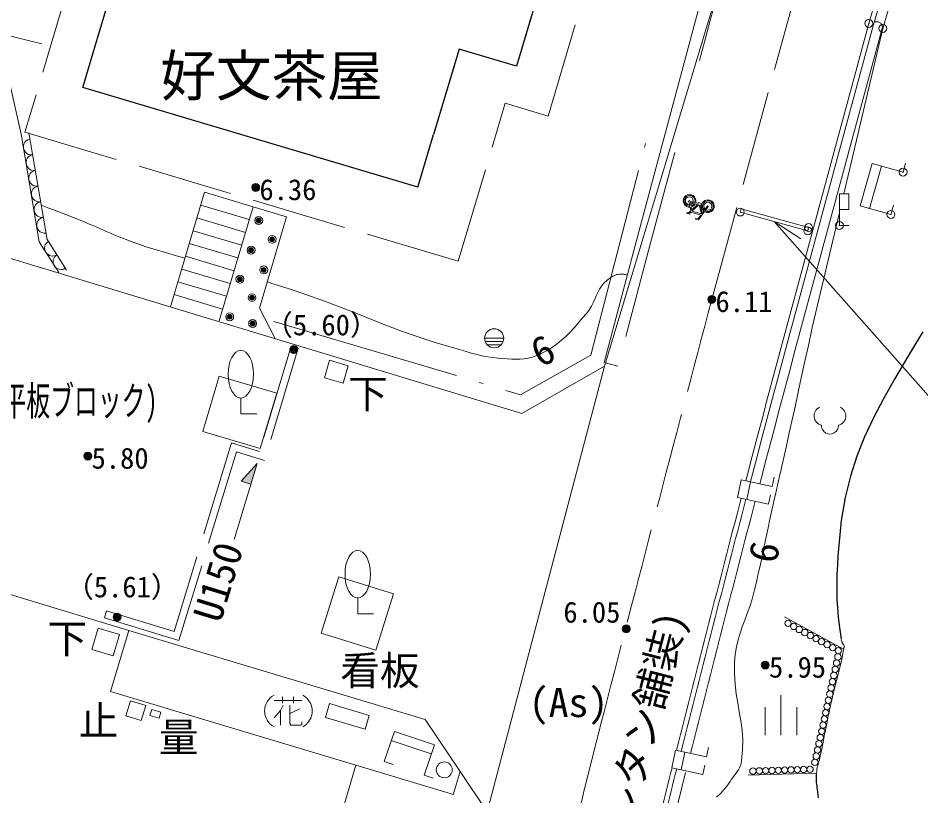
# Model space of a CAD drawing. Units: millimetres, scale not verified. Extents: x -205696 to 203092, y -138500 to 138701.
# Drawn here: x 81542 to 109962, y -9024 to 15463 of the extents above; entities that cross this region are included whole.
import ezdxf
from ezdxf.enums import TextEntityAlignment as Align

# ---------------------------------------------------------------- set-up
doc = ezdxf.new("R2010")
doc.units = ezdxf.units.MM
doc.header["$LTSCALE"] = 500
doc.header["$PDMODE"] = 32
doc.header["$PDSIZE"] = 250
for name, pattern in [('DASHED', [7.5, 6, -1.5]), ('DASHED_SPACED', [12, 6, -6]), ('LONG_DASHED_DOTTED', [15.25, 12, -1.5, 0.25, -1.5])]:
    doc.linetypes.add(name, pattern=pattern)
for name, color, linetype, lineweight in [('0-0_S-SUV', 7, 'Continuous', 13), ('0-3_S-SUV-FRAM', 7, 'Continuous', 13), ('0-A', 1, 'Continuous', 15)]:
    doc.layers.add(name, color=color, linetype=linetype, lineweight=lineweight)
doc.styles.add('ＭＳ ゴシック', font='')
doc.styles.get('ＭＳ ゴシック').set_extended_font_data('MS Gothic')

msp = doc.modelspace()

# ---------------------------------------------------------------- linework, layer by layer
at = {"layer": '0-0_S-SUV'}
for p, q in [((111671.7, 26922.4), (108321.7, 15294.4)), ((111815.8, 26880.9), (108465.8, 15252.9)), ((103333.1, 17138), (101004.3, 8457.1)), ((105768.9, 5880.5), (108321.7, 15294.4)), ((105913.7, 5841.2), (108466.5, 15255.1)), ((106203.3, 5762.7), (108756, 15176.6)), ((107534.1, 9933.4), (108762.7, 15137.4)), ((108429.2, 10885.2), (108053.3, 9554.2)), ((108717.9, 10803.7), (108342, 9472.6)), ((108425.6, 10886.2), (109398.7, 10611.4)), ((109480.2, 10900.1), (109398.7, 10611.4)), ((87412.6, 9977.5), (86338.6, 6373.6)), ((107693.7, 9433.4), (107693.7, 9933.4)), ((87292.7, 9575), (88821, 9119.6)), ((88941, 9522.1), (87870.7, 5930.6)), ((107393.7, 9433.4), (107693.7, 9433.4)), ((109015.7, 9282.4), (108053.3, 9554.2)), ((109097.2, 9571.1), (109015.7, 9282.4)), ((87172.7, 9172.5), (88701.1, 8717)), ((106540.2, 5723.4), (107393.7, 9338.7)), ((105342, 9060.8), (106175.9, 8508.9)), ((107393.7, 8933.4), (107693.7, 8933.4)), ((87052.8, 8770), (88581.1, 8314.5)), ((83032.4, 7581.4), (82449.8, 8510.4)), ((86932.8, 8367.5), (88461.2, 7912)), ((101003.8, 8455.7), (99988.8, 4619.6)), ((86812.9, 7964.9), (88341.2, 7509.5)), ((86692.9, 7562.4), (88221.3, 7107)), ((86573, 7159.9), (88101.3, 6704.5)), ((86453, 6757.4), (87981.4, 6302)), ((96227.8, 5381.5), (96827.8, 5381.5)), ((96245, 5281.5), (96810.6, 5281.5)), ((96304.2, 5181.5), (96751.4, 5181.5)), ((96497.7, 5381.5), (96827.8, 5381.5)), ((100423.9, 4504.5), (99988.8, 4619.6)), ((91934.4, 4513.7), (91770.7, 3966.5)), ((85030.6, -3817.6), (63035.3, 2878.6)), ((89063.6, 1441.5), (88347, -953.6)), ((104300.3, 926.8), (104183.3, 370.2)), ((104300.3, 926.8), (105281.9, 720.4)), ((104593.9, 865.1), (104476.9, 308.4)), ((105343.6, 1014), (105281.9, 720.4)), ((105161.9, 164.4), (104183.3, 370.2)), ((105223.6, 458), (105161.9, 164.4)), ((84327.2, -3200.4), (84260.5, -3420.5)), ((107528.9, -4403.7), (105662.9, -3386.6)), ((105662.9, -3386.6), (107528.9, -4403.7)), ((84454.5, -5732.9), (85030.6, -3817.6)), ((84536, -4614.9), (84737.6, -3944.6)), ((83865.6, -4413.3), (84536, -4614.9)), ((84454.5, -5732.9), (95244.6, -8978.2)), ((89864.2, -5901.3), (89864.2, -6102)), ((90210.8, -6103.3), (90210.8, -5901.3)), ((105555.2, -7106), (105555.3, -5856)), ((89599.8, -6016), (90470.1, -6016)), ((105055.2, -7106), (105055.2, -6231)), ((106055.3, -7106), (106055.3, -6231)), ((85748.3, -6300.6), (85692.5, -6492.6)), ((85692.5, -6492.6), (85980.6, -6576.3)), ((85748.3, -6300.6), (86036.4, -6384.2)), ((86036.4, -6384.2), (85980.6, -6576.3)), ((89803.6, -6335.4), (89803.6, -6797.8)), ((90094.8, -6423.7), (90412.8, -6279.1)), ((92598.7, -6490.7), (92468.7, -6925.9)), ((93068.7, -7940.7), (93386.9, -6992.6)), ((94645.1, -7414.9), (93386.9, -6992.6)), ((94549.7, -7699.3), (93291.4, -7277)), ((94645.1, -7414.9), (94324.7, -8369.7)), ((102233.3, -7581.3), (102116.2, -8138)), ((102233.3, -7581.3), (103214.9, -7787.7)), ((102526.8, -7643.1), (102409.8, -8199.7)), ((103276.6, -7494.1), (103214.9, -7787.7)), ((93353.1, -8036.1), (93068.7, -7940.7)), ((103094.9, -8343.7), (102116.2, -8138)), ((103156.6, -8050.1), (103094.9, -8343.7)), ((94609.1, -8465.1), (94324.7, -8369.7)), ((101742.1, -11537.4), (102554.8, -8281.5)), ((104524.9, -8371.7), (106675.9, -8302.7)), ((106675.9, -8302.7), (104524.9, -8371.7))]:
    msp.add_line(p, q, dxfattribs=at)
at = {"layer": '0-0_S-SUV', "linetype": 'DASHED_SPACED'}
for p, q in [((103767.7, 17021.4), (101438.9, 8340.5)), ((101438.9, 8340.5), (100423.9, 4504.5))]:
    msp.add_line(p, q, dxfattribs=at)
at = {"layer": '0-0_S-SUV', "linetype": 'DASHED'}
for p, q in [((103376.9, 6605.5), (106024.7, 16287.4)), ((92178, -8055.9), (90814.7, -12588.7))]:
    msp.add_line(p, q, dxfattribs=at)
at = {"layer": '0-0_S-SUV', "lineweight": 25}
msp.add_line((94127.7, 10135.1), (94621.6, 11792.5), dxfattribs=at)
at = {"layer": '0-0_S-SUV'}
for points in [[(108762.7, 15137.4), (112125.7, 26737.4), (113829.7, 32635.4), (116078.7, 39123.4)], [(108756, 15176.6), (108753.9, 15189), (108751.5, 15200.4), (108748.7, 15211.2), (108745.4, 15221.3), (108741.6, 15231.1), (108737.2, 15240.7), (108732.2, 15250.2), (108726.4, 15259.8), (108719.9, 15269.7), (108712.6, 15280.1), (108696, 15299.5), (108678, 15314.6), (108658.7, 15326.1), (108638.2, 15334.4), (108616.5, 15340.1), (108593.8, 15343.9), (108570.1, 15346.1), (108545.4, 15347.5), (108520, 15348.6), (108493.8, 15349.9)], [(99997.9, 4503.5), (97394.8, 3019.5), (65905.4, 12565.7), (64444.3, 13657.7)], [(82820.6, 7448.6), (82211.6, 8419.6), (81636.6, 11812.7)], [(107393.7, 8933.4), (107393.7, 9933.4), (107693.7, 9933.4)], [(82273.2, 9572.9), (82481.8, 9492.9), (82663, 9423.5), (82822.7, 9362.2), (82966.4, 9306.7), (83099.9, 9254.8), (83228.9, 9204), (83359.1, 9152), (83496.3, 9096.5), (83646.1, 9035.1), (83814.2, 8965.4), (83922.8, 8919.8), (84023, 8876.8), (84117.1, 8835.8), (84207.1, 8796.2), (84295, 8757.4), (84383.1, 8718.8), (84473.3, 8679.8), (84567.7, 8639.7), (84668.5, 8598), (84777.7, 8553.9), (84995, 8469), (85190.2, 8395.8), (85370.3, 8331.6), (85542.3, 8273.7), (85713.1, 8219.3), (85889.8, 8165.7), (86079.3, 8110.2), (86288.7, 8050), (86524.9, 7982.4), (86794.9, 7904.6)], [(89995.2, 9207.9), (89137.1, 6328.6), (89637.8, 5371.1)], [(97865.4, 4839.3), (98006, 4902.1), (98196.4, 5003.2), (98366.5, 5107.8), (98519.9, 5216.8), (98660.4, 5331.1), (98791.9, 5451.5), (98917.9, 5578.9), (99042.4, 5714.2), (99169, 5858.1), (99301.5, 6011.6), (99443.7, 6175.4), (99527.6, 6283.5), (99594.5, 6392.5), (99649.2, 6501.7), (99696.4, 6610.5), (99740.8, 6717.9), (99787.1, 6823.3), (99840.1, 6925.8), (99904.4, 7024.8), (99984.8, 7119.5), (100086, 7209.1), (100125.1, 7239.3), (100162.2, 7267.8), (100197.9, 7294.2), (100233.1, 7318.3), (100268.6, 7339.8), (100305.1, 7358.5), (100343.4, 7374.1), (100384.4, 7386.4), (100428.8, 7395), (100477.4, 7399.8), (100504.3, 7401), (100529.2, 7401.5), (100552.5, 7401.3), (100574.7, 7400.3), (100596.4, 7398.3), (100618.2, 7395.3), (100640.7, 7391.3), (100664.2, 7386)], [(89384.4, 7158.4), (89457.9, 7134.9), (89531.4, 7111.3), (89605.6, 7087.4), (89681.3, 7063), (89759.2, 7037.7), (89840, 7011.5), (89924.4, 6984.1), (90013.2, 6955.3), (90107, 6924.9), (90206.6, 6892.6), (90776.8, 6700.5), (91301.4, 6511), (91792, 6324.1), (92260.1, 6139.6), (92717.3, 5957.6), (93175.3, 5778), (93645.6, 5600.8), (94139.8, 5425.9), (94669.4, 5253.2), (95246.2, 5082.8), (95401.1, 5038.4), (95544.6, 4996.1), (95679.7, 4956.1), (95809.4, 4918.6), (95936.7, 4884), (96064.6, 4852.4), (96196, 4824.1), (96333.9, 4799.3), (96481.3, 4778.4), (96641.2, 4761.6), (96796.2, 4747.8), (96942, 4735.5), (97080.6, 4726.5), (97213.8, 4722.6), (97343.6, 4725.4), (97471.7, 4736.8), (97600.2, 4758.4), (97730.8, 4792), (97865.4, 4839.3)], [(100664.2, 7386), (100689.5, 7379.4), (100717, 7371.5)], [(106311, 4662.6), (106417.4, 5155.3), (106540.2, 5723.4)], [(91770.7, 3966.5), (91185.7, 4141.5), (91349.4, 4688.7), (91934.4, 4513.7)], [(104088.6, -5181.2), (104091.6, -4834.2), (104113.6, -4573), (104152.2, -4333.9), (104204.4, -4111.6), (104267.5, -3900.8), (104338.5, -3696.1), (104414.7, -3492.1), (104493.2, -3283.5), (104571.1, -3064.9), (104645.5, -2830.9), (104713.8, -2576.2), (104781.3, -2291), (104841.9, -2026.3), (104897.3, -1777), (104949, -1537.8), (104998.5, -1303.6), (105047.6, -1069.4), (105097.6, -829.8), (105150.3, -579.8), (105207.2, -314.3), (105269.8, -28), (105308.9, 148.1), (105345.5, 311.2), (105380.1, 464.6), (105413.5, 611.4), (105446.3, 755), (105479.2, 898.6), (105512.8, 1045.4), (105547.7, 1198.7), (105584.7, 1361.7), (105624.4, 1537.6), (105727.3, 1996.6), (105818.3, 2404.4), (105900.8, 2776.9), (105978.4, 3129.8), (106054.7, 3479), (106133.2, 3840.3), (106217.4, 4229.6), (106311, 4662.6)], [(95456.7, -8255.7), (96307.8, -9528.7), (99997.9, 4503.5)], [(89054.5, 3001.4), (88554.5, 3001.4), (88554.5, 3501.4)], [(92733.2, -3292.9), (92233.2, -3292.9), (92233.2, -2792.9)], [(83865.6, -4413.3), (84067.2, -3743), (84737.6, -3944.6)], [(85030.6, -3817.6), (94356.7, -6622.7), (95456.7, -8255.7), (95241.7, -8987.7)], [(107544.1, -4316.4), (107543.4, -4304.9), (107541.6, -4292.5), (107539.5, -4284.5), (107536.6, -4277.4), (107532.9, -4271.2), (107528.7, -4265.4), (107524.2, -4260.1), (107519.3, -4254.8), (107514.3, -4249.4), (107509.3, -4243.6), (107504.5, -4237.3), (107499.9, -4230.1), (107491.7, -4214.9), (107484.8, -4200.8), (107479.1, -4187.5), (107474.4, -4174.6), (107470.2, -4161.6), (107466.5, -4148.2), (107463, -4133.9), (107459.4, -4118.3), (107455.5, -4101), (107450.9, -4081.7)], [(106675.9, -8303), (106675.9, -8302.7), (106681.1, -8241.6), (106688.7, -8185.3), (106698.4, -8132.7), (106709.9, -8082.6), (106722.6, -8033.9), (106736.3, -7985.2), (106750.6, -7935.5), (106765, -7883.6), (106779.2, -7828.2), (106792.9, -7768.1), (106829.1, -7593.8), (106861.8, -7432.2), (106892, -7280), (106920.5, -7134.1), (106948.2, -6991.4), (106976, -6848.8), (107004.8, -6703), (107035.4, -6550.9), (107068.8, -6389.4), (107105.9, -6215.3), (107151.6, -6011.3), (107196.6, -5822.8), (107241, -5646), (107284.6, -5476.8), (107327.5, -5311.4), (107369.5, -5145.9), (107410.8, -4976.3), (107451.1, -4798.7), (107490.5, -4609.1), (107528.9, -4403.7), (107531.4, -4391.3), (107533.9, -4379.7), (107536.5, -4368.8), (107539, -4358.3), (107541.1, -4348.1), (107542.8, -4337.8), (107543.8, -4327.3), (107544.1, -4316.4)], [(103531.2, -9066.7), (103637.1, -8958.1), (103742.9, -8841.1), (103848.4, -8711.6), (103953.6, -8565), (104001.8, -8496.1), (104049.3, -8432.6), (104095.3, -8372.9), (104139, -8315.3), (104179.8, -8257.9), (104216.9, -8199.2), (104249.7, -8137.4), (104277.4, -8070.8), (104299.3, -7997.5), (104314.8, -7916.1), (104347.6, -7571.9), (104350.2, -7252.3), (104329.5, -6951.1), (104292, -6662.1), (104244.6, -6379), (104193.8, -6095.6), (104146.4, -5805.7), (104109.1, -5502.9), (104088.6, -5181.2)], [(89602.3, -6567.1), (89803.1, -6336.4), (89890.3, -6161.9)], [(90094.8, -6164.4), (90094.8, -6744.1), (90123.5, -6800.2), (90441.4, -6800.2), (90471.4, -6770.3), (90471.4, -6686.8)], [(92598.7, -6490.7), (91349.7, -6117.6), (91219.7, -6552.9), (92468.7, -6925.9)]]:
    msp.add_lwpolyline(points, dxfattribs=at)
at = {"layer": '0-0_S-SUV', "lineweight": 25}
for points in [[(94127.7, 10135.1), (83585.6, 13276.7), (84079.5, 14934.1)], [(110016.8, 5581.8), (109919, 5416.5), (109511.7, 4733.5), (109133.1, 4091.8), (108785.2, 3478.2), (108469.9, 2879.6), (108189.2, 2282.7), (107945, 1674.5), (107739.2, 1041.7), (107573.8, 371.2), (107450.8, -350.2), (107371.9, -1135.6), (107349.9, -1463), (107331.6, -1761.5), (107318, -2039.2), (107310.4, -2304.1), (107309.8, -2564.5), (107317.3, -2828.5), (107334, -3104), (107361.2, -3399.4), (107399.7, -3722.5), (107450.9, -4081.7)], [(106739.2, -9085.8), (106726.6, -8996.2), (106713.9, -8899.5), (106705.3, -8832.8), (106697.4, -8770.9), (106690.2, -8712.5), (106683.9, -8656.6), (106678.7, -8601.8), (106674.9, -8547), (106672.5, -8490.9), (106671.7, -8432.3), (106672.8, -8370.2), (106675.9, -8303.1)]]:
    msp.add_lwpolyline(points, dxfattribs=at)
at = {"layer": '0-0_S-SUV', "linetype": 'LONG_DASHED_DOTTED'}
msp.add_lwpolyline([(89590, 5913.5), (97358.9, 3607.2), (99572.6, 4852.9), (101347.5, 11722.2)], dxfattribs=at)
at = {"layer": '0-0_S-SUV'}
for points in [[(104276.7, 9357.4), (106399.7, 8766.4), (106427.4, 8865.9), (104304.4, 9456.9)], [(87356.7, 2446.5), (87875.7, 4194.5), (89685.7, 3657.1), (89166.7, 1909.1)], [(89063.6, 1441.5), (88565.1, 881.2), (88868.8, 790.3)], [(91642.7, -2126.6), (91085.7, -3901.6), (92800.1, -4439.6), (93357.1, -2664.6)]]:
    msp.add_lwpolyline(points, close=True, dxfattribs=at)
at = {"layer": '0-0_S-SUV', "linetype": 'DASHED'}
for points in [[(90141.5, 5139), (89141.1, 1823.8), (88263.8, 2091.6), (86452.6, -3844.9), (84327.2, -3200.4)], [(90361.7, 5072.5), (89294.7, 1536.5), (88416.7, 1804.5), (86605.6, -4131.6), (84260.5, -3420.5)]]:
    msp.add_lwpolyline(points, dxfattribs=at)
at = {"layer": '0-0_S-SUV'}
for centre, radius in [((89021.7, 10127.6), 125), ((89021.7, 10127.6), 100), ((89021.7, 10127.6), 75), ((89021.7, 10127.6), 50), ((89021.7, 10127.6), 25), ((89021.7, 10127.6), 10), ((89116.9, 9089.6), 75), ((89116.9, 9089.6), 60), ((89116.9, 9089.6), 45), ((89116.9, 9089.6), 30), ((89116.9, 9089.6), 15), ((89116.9, 9089.6), 10), ((89538.4, 8497.4), 75), ((89538.4, 8497.4), 60), ((89538.4, 8497.4), 45), ((89538.4, 8497.4), 30), ((89538.4, 8497.4), 15), ((89538.4, 8497.4), 10), ((88876, 8156.2), 75), ((88876, 8156.2), 60), ((88876, 8156.2), 45), ((88876, 8156.2), 30), ((88876, 8156.2), 15), ((88876, 8156.2), 10), ((89277.4, 7534), 75), ((89277.4, 7534), 60), ((89277.4, 7534), 45), ((89277.4, 7534), 30), ((89277.4, 7534), 15), ((89277.4, 7534), 10), ((88524.7, 7243), 75), ((88524.7, 7243), 60), ((88524.7, 7243), 45), ((88524.7, 7243), 30), ((88524.7, 7243), 15), ((88524.7, 7243), 10), ((88906.1, 6660.9), 75), ((88906.1, 6660.9), 60), ((88906.1, 6660.9), 45), ((88906.1, 6660.9), 30), ((88906.1, 6660.9), 15), ((88906.1, 6660.9), 10), ((103376.9, 6605.5), 125), ((103376.9, 6605.5), 100), ((103376.9, 6605.5), 75), ((103376.9, 6605.5), 50), ((103376.9, 6605.5), 25), ((103376.9, 6605.5), 10), ((88203.6, 6058.8), 75), ((88203.6, 6058.8), 60), ((88203.6, 6058.8), 45), ((88203.6, 6058.8), 30), ((88203.6, 6058.8), 15), ((88203.6, 6058.8), 10), ((88926.2, 5848), 75), ((88926.2, 5848), 60), ((88926.2, 5848), 45), ((88926.2, 5848), 30), ((88926.2, 5848), 15), ((88926.2, 5848), 10), ((96527.8, 5381.5), 300), ((90218.7, 5031.5), 125), ((90218.7, 5031.5), 100), ((90218.7, 5031.5), 75), ((90218.7, 5031.5), 50), ((90218.7, 5031.5), 25), ((90218.7, 5031.5), 10), ((83738.6, 1673.5), 125), ((83738.6, 1673.5), 100), ((83738.6, 1673.5), 75), ((83738.6, 1673.5), 50), ((83738.6, 1673.5), 25), ((83738.6, 1673.5), 10), ((84658.6, -3393.6), 125), ((84658.6, -3393.6), 100), ((84658.6, -3393.6), 75), ((84658.6, -3393.6), 50), ((84658.6, -3393.6), 25), ((84658.6, -3393.6), 10), ((100686.8, -3764.6), 125), ((100686.8, -3764.6), 100), ((100686.8, -3764.6), 75), ((105778.7, -3592.1), 100), ((105954.3, -3687.8), 100), ((106129.9, -3783.5), 100), ((100686.8, -3764.6), 50), ((100686.8, -3764.6), 25), ((100686.8, -3764.6), 10), ((106305.5, -3879.3), 100), ((106481.2, -3975), 100), ((106656.8, -4070.7), 100), ((106832.4, -4166.4), 100), ((107008, -4262.1), 100), ((107183.6, -4357.8), 100), ((107348.1, -4645.5), 100), ((107359.2, -4453.5), 100), ((105061.9, -4904.7), 125), ((105061.9, -4904.7), 100), ((105061.9, -4904.7), 75), ((107305.3, -4840.8), 100), ((105061.9, -4904.7), 50), ((105061.9, -4904.7), 25), ((105061.9, -4904.7), 10), ((107262.6, -5036.2), 100), ((107177.1, -5427), 100), ((107219.8, -5231.6), 100), ((107134.4, -5622.4), 100), ((107048.9, -6013.1), 100), ((107091.6, -5817.8), 100), ((107006.1, -6208.5), 100), ((106920.6, -6599.3), 100), ((106963.4, -6403.9), 100), ((106877.9, -6794.7), 100), ((106792.4, -7185.4), 100), ((106835.1, -6990), 100), ((106749.6, -7380.8), 100), ((106664.2, -7771.6), 100), ((106706.9, -7576.2), 100), ((94957.7, -8202.7), 250), ((106621.4, -7967), 100), ((104672.9, -8241.9), 100), ((104872.8, -8235.5), 100), ((105072.7, -8229.1), 100), ((105272.6, -8222.7), 100), ((105472.5, -8216.3), 100), ((105672.4, -8209.8), 100), ((105872.3, -8203.4), 100), ((106072.2, -8197), 100), ((106272.1, -8190.6), 100), ((106472, -8184.2), 100)]:
    msp.add_circle(centre, radius, dxfattribs=at)
for centre, radius, start, end in [((81959.6, 11406.6), 250, 99.70187, 279.70249), ((82043.9, 10913.8), 250, 99.70218, 279.70218), ((82128.2, 10420.9), 250, 99.70187, 279.70249), ((82212.4, 9928.1), 250, 99.70187, 279.70249), ((82296.7, 9435.2), 250, 99.70218, 279.70218), ((102680.6, 9708), 200, 343.60486, 274.33546), ((102681.5, 9711.3), 170, 342.42966, 272.94762), ((103256.7, 9540.4), 200, 238.23213, 229.62969), ((103256.7, 9540.4), 170, 238.99065, 228.86646), ((102681.5, 9711.3), 170, 284.76521, 328.77766), ((102680.6, 9708), 200, 284.37506, 332.06428), ((82381, 8942.4), 250, 99.70218, 279.70218), ((82629.2, 8220.9), 250, 122.09528, 302.09528), ((82894.9, 7797.3), 250, 122.09528, 302.09528), ((1053951, -247945.3), 981568.5, 165.01347, 165.31448), ((1053951, -247945.3), 981418.5, 165.01347, 165.31599), ((1053951, -247945.3), 981118.5, 165.01347, 165.31319), ((106896.2, 2940), 299.4, 113.44818, 257.28162), ((107297.8, 2940), 299.4, 282.71802, 66.55145), ((107097, 2631.8), 267.2, 176.52841, 3.47123), ((1053951, -247945.3), 981568.5, 165.34772, 165.82582), ((1053951, -247945.3), 981418.5, 165.34729, 165.82547), ((1053951, -247945.3), 981118.5, 165.34644, 165.82547), ((89867.7, -6350.4), 566.7, 118.07249, 241.92751), ((90234.3, -6350.4), 566.7, 298.07249, 61.92751), ((1053951, -247945.3), 981568.5, 165.85905, 166.02619), ((1053951, -247945.3), 981418.5, 165.8587, 166.02619)]:
    msp.add_arc(centre, radius, start, end, dxfattribs=at)
at = {"layer": '0-0_S-SUV', "linetype": 'DASHED'}
for centre, radius, start, end in [((2457395.5, -614903.3), 2434682, 165.21023, 165.53616), ((673355.8, -152457.9), 591686.2, 165.74829, 166.67792)]:
    msp.add_arc(centre, radius, start, end, dxfattribs=at)
at = {"layer": '0-0_S-SUV'}
for centre in [(88554.5, 4251.4), (92233.2, -2042.9)]:
    msp.add_ellipse(centre, major_axis=(0, 750), ratio=0.533333, dxfattribs=at)
for p in [(108321.7, 15294.4), (108762.7, 15137.4), (109398.7, 10611.4), (89021.7, 10127.6), (102670.7, 9710.4), (103256.7, 9540.4), (104276.7, 9357.4), (109015.7, 9282.4), (89116.9, 9089.6), (106399.7, 8766.4), (106425.7, 8866.4), (107393.7, 8933.4), (89538.4, 8497.4), (88876, 8156.2), (89277.4, 7534), (88524.7, 7243), (88906.1, 6660.9), (103376.9, 6605.5), (88203.6, 6058.8), (88926.2, 5848), (90218.7, 5031.5), (83738.6, 1673.5), (84658.6, -3393.6), (100686.8, -3764.6), (105061.9, -4904.7)]:
    msp.add_point(p, dxfattribs=at)
msp.add_solid([(89063.6, 1441.5), (88565.1, 881.2), (88868.8, 790.3)], dxfattribs=at)
at = {"layer": '0-3_S-SUV-FRAM'}
for p, q in [((102647.7, 9675.3), (102658.9, 9713.7)), ((102669.2, 9669), (102647.7, 9675.3)), ((102658.9, 9713.7), (102843.6, 9660)), ((102690.3, 9541.5), (102669.2, 9669)), ((102714.1, 9397.2), (102643.3, 9333.5)), ((102714.1, 9397.2), (102695.7, 9508.6)), ((102826.9, 9623.2), (102706.5, 9658.2)), ((102706.5, 9658.2), (102724.9, 9546.9)), ((102730.2, 9514.3), (102745, 9425)), ((102931.5, 9592.7), (102745, 9425)), ((102753.6, 9385.7), (102971, 9581.2)), ((103050.3, 9299.4), (102753.6, 9385.7)), ((102931.5, 9592.7), (102857.3, 9614.3)), ((102872.5, 9651.6), (102953.3, 9628)), ((102961.4, 9655.8), (102953.3, 9628)), ((103052.8, 9629.2), (102961.4, 9655.8)), ((102985.4, 9577), (102971, 9581.2)), ((103050.3, 9299.4), (102985.4, 9577)), ((103033.6, 9563), (103024, 9565.8)), ((103080.5, 9323.9), (103024, 9565.8)), ((103052.8, 9629.2), (103033.6, 9563)), ((103127.2, 9388), (103080.5, 9323.9)), ((103245.1, 9550), (103144.9, 9412.4)), ((103169.1, 9394.7), (103268.3, 9530.9)), ((102596.4, 9347.2), (102643.3, 9333.5)), ((102682.8, 9322), (102718.6, 9354.2)), ((102692.4, 9319.2), (102682.8, 9322)), ((102692.4, 9319.2), (102684.1, 9290.4)), ((103035.4, 9262), (102718.6, 9354.2)), ((103035.4, 9262), (102947.3, 9140.9)), ((102959.1, 9106.2), (103151.4, 9370.4))]:
    msp.add_line(p, q, dxfattribs=at)
at = {"layer": '0-3_S-SUV-FRAM', "linetype": 'DASHED'}
msp.add_lwpolyline([(100423.5, 19760.5), (92112, 22237.3), (90921.2, 18241.3), (84250.3, 20229.2), (81759.1, 11869.5), (95397.6, 7805.2), (96879.8, 12779.1), (98223.7, 12378.6)], close=True, dxfattribs=at)
at = {"layer": '0-3_S-SUV-FRAM', "lineweight": 25}
msp.add_lwpolyline([(84079.5, 14934.1), (85161.1, 18563.5), (91700.2, 16614.8), (92849.3, 20470.7), (98656.2, 18740.2), (97228.7, 13949.7), (95424.6, 14487.4), (94621.6, 11792.5)], dxfattribs=at)
at = {"layer": '0-3_S-SUV-FRAM'}
for points in [[(81636.6, 11812.7), (80919.2, 14986.7), (82288.7, 14651.3)], [(81883.1, 11854.4), (82457.5, 8494.6), (83066.5, 7523.6)], [(87412.6, 9977.5), (88941, 9522.1), (89995.2, 9207.9)], [(103268.3, 9530.9), (103256.7, 9540.4), (103245.1, 9550)], [(102684.1, 9290.4), (102588, 9318.4), (102596.4, 9347.2)], [(102959.1, 9106.2), (102863.1, 9134.2), (102871.5, 9163), (102947.3, 9140.9)], [(105342, 9060.8), (110835.5, 2851.1), (124585.5, 2851.1)]]:
    msp.add_lwpolyline(points, dxfattribs=at)
msp.add_lwpolyline([(85414.2, -6653.4), (85560.4, -6175.2), (85082.3, -6029), (84936.1, -6507.2)], close=True, dxfattribs=at)
at = {"layer": '0-A'}
msp.add_lwpolyline([(92433.9, -27009.5), (92978.9, -23065.5), (93669.4, -19772.9), (94267.3, -17314), (94730.5, -15714), (96307.8, -9528.7), (99997.9, 4503.5), (103767.7, 17021.4)], dxfattribs=at)

# ---------------------------------------------------------------- texts
at = {"layer": '0-0_S-SUV', "style": 'ＭＳ ゴシック'}
for s, height, p in [('好文茶屋', 1283, (86020, 12622.1)), ('6.36', 659.8, (89139.3, 9533.9)), ('6.11', 659.8, (103494.6, 6011.8)), ('（5.60）', 659.8, (89292.7, 5278.3)), ('下', 916.4, (91927.5, 2904.6)), ('5.80', 659.8, (83856.2, 1079.8)), ('（5.61）', 659.8, (83027.4, -2970.6)), ('6.05', 659.8, (98707, -3767)), ('下', 916.4, (82471.2, -4803.3)), ('看板', 916.4, (91683, -5810)), ('5.95', 659.8, (105179.5, -5498.4)), ('(As)', 916.4, (97621.7, -6815.6)), ('止', 916.4, (83454, -7390.6)), ('量', 916.4, (85972.9, -7912.4))]:
    msp.add_text(s, height=height, dxfattribs=at).set_placement(p, align=Align.BOTTOM_LEFT)
for s, rotation, p in [('6', 27.525, (98115.9, 4203.4)), ('U150', 72.887, (88175.1, -3687)), ('6', 78.857, (105679.2, -1794.5)), ('(ウレタン舗装)', 75.547, (100667.6, -11891.4))]:
    msp.add_text(s, height=916.4, rotation=rotation, dxfattribs=at).set_placement(p, align=Align.BOTTOM_LEFT)
at = {"layer": '0-0_S-SUV', "style": 'ＭＳ ゴシック', "width": 0.6}
msp.add_text('(コンクリート平板ブロック)', height=916.4, dxfattribs=at).set_placement((76179.2, 2680), align=Align.BOTTOM_LEFT)

doc.saveas('drawing.dxf')
